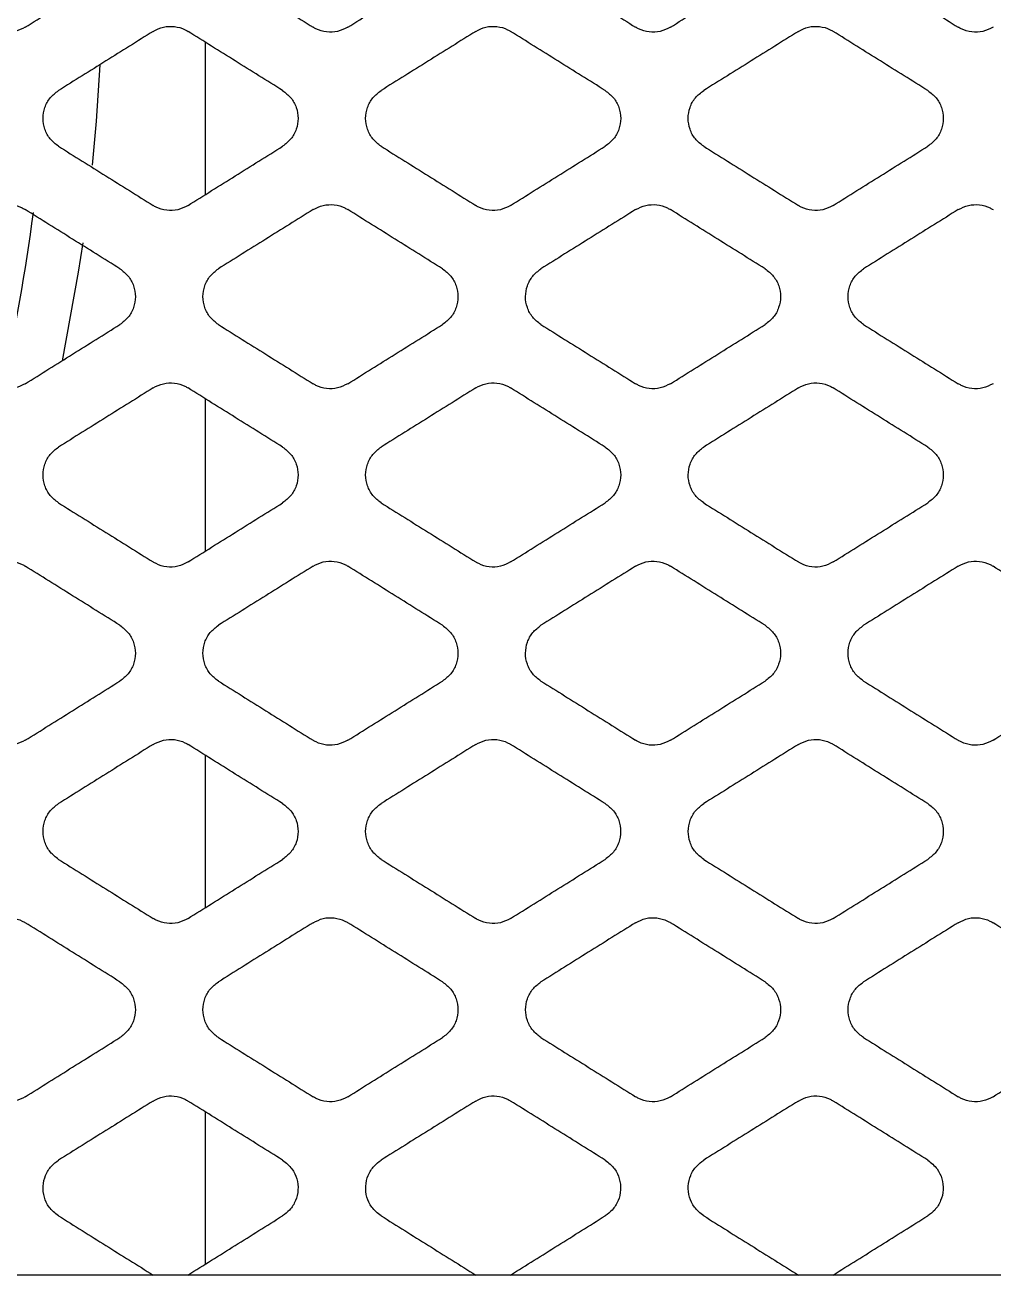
# Model space of a CAD drawing. Header units: millimetres. Extents: x 11355 to 11505, y 8083 to 8171.
# Drawn here: x 11364.657 to 11365.855, y 8087.77 to 8089.317 of the extents above; entities that cross this region are included whole.
import ezdxf

# ---------------------------------------------------------------- set-up
doc = ezdxf.new("R2010")
doc.units = ezdxf.units.MM
doc.layers.add('UPS', color=7, linetype='Continuous')

# ---------------------------------------------------------------- blocks, each defined once
blk = doc.blocks.new('UPS - 2.2kVA (APC SRT2200RMXLI-NC)')
at = {"linetype": 'Continuous'}
for p, q in [((2320.081, 1374.9669), (2320.081, 1374.7783)), ((2320.081, 1374.5256), (2320.081, 1374.337)), ((2320.081, 1374.0843), (2320.081, 1373.8957)), ((2320.081, 1373.643), (2320.081, 1373.4544)), ((2314.4138, 1373.4411), (2327.7323, 1373.4411))]:
    blk.add_line(p, q, dxfattribs=at)
at = {"linetype": 'Continuous', "flags": 128}
for points in [[(2319.9415, 1374.8148), (2319.9463, 1374.869), (2319.9508, 1374.939)], [(2319.9042, 1374.5725), (2319.9242, 1374.6823), (2319.9297, 1374.7184)]]:
    blk.add_lwpolyline(points, dxfattribs=at)
at = {"linetype": 'Continuous'}
blk.add_arc((2317.5598, 1375.0568), 2.3279, 347.1545, 352.5819, dxfattribs=at)
for points, knots in [([(2319.8581, 1374.9855), (2319.8678, 1374.9916), (2319.8874, 1375.0038), (2319.9265, 1375.0282), (2319.9557, 1375.0465), (2319.9753, 1375.0587)], [0, 0, 0, 0, 0.250007, 0.5000141, 1, 1, 1, 1]), ([(2320.0972, 1375.0587), (2320.107, 1375.0526), (2320.1265, 1375.0404), (2320.1656, 1375.016), (2320.1949, 1374.9977), (2320.2144, 1374.9855)], [0, 0, 0, 0, 0.250007, 0.500014, 1, 1, 1, 1]), ([(2320.2575, 1374.9855), (2320.2673, 1374.9916), (2320.2869, 1375.0038), (2320.3259, 1375.0282), (2320.3552, 1375.0465), (2320.3747, 1375.0587)], [0, 0, 0, 0, 0.250007, 0.5000141, 1, 1, 1, 1]), ([(2320.4967, 1375.0587), (2320.5064, 1375.0526), (2320.526, 1375.0404), (2320.565, 1375.016), (2320.5943, 1374.9977), (2320.6139, 1374.9855)], [0, 0, 0, 0, 0.250007, 0.500014, 1, 1, 1, 1]), ([(2320.657, 1374.9855), (2320.6668, 1374.9916), (2320.6863, 1375.0038), (2320.7254, 1375.0282), (2320.7547, 1375.0465), (2320.7742, 1375.0587)], [0, 0, 0, 0, 0.250007, 0.500014, 1, 1, 1, 1]), ([(2320.8961, 1375.0587), (2320.9059, 1375.0526), (2320.9254, 1375.0404), (2320.9645, 1375.016), (2320.9938, 1374.9977), (2321.0133, 1374.9855)], [0, 0, 0, 0, 0.250007, 0.500014, 1, 1, 1, 1]), ([(2319.8581, 1374.9855), (2319.854, 1374.9834), (2319.8457, 1374.9794), (2319.8317, 1374.9789), (2319.8213, 1374.9818), (2319.8162, 1374.9848), (2319.8149, 1374.9855)], [0, 0, 0, 0, 0.302278, 0.604509, 0.906999, 1, 1, 1, 1]), ([(2320.0164, 1374.9803), (2320.0067, 1374.9742), (2319.9871, 1374.962), (2319.9481, 1374.9376), (2319.9188, 1374.9193), (2319.8992, 1374.9071)], [0, 0, 0, 0, 0.250007, 0.500014, 1, 1, 1, 1]), ([(2320.0164, 1374.9803), (2320.0206, 1374.9824), (2320.0288, 1374.9865), (2320.0429, 1374.987), (2320.0532, 1374.9841), (2320.0584, 1374.9811), (2320.0596, 1374.9803)], [0, 0, 0, 0, 0.302278, 0.604509, 0.906999, 1, 1, 1, 1]), ([(2320.1768, 1374.9071), (2320.167, 1374.9132), (2320.1475, 1374.9254), (2320.1084, 1374.9498), (2320.0791, 1374.9681), (2320.0596, 1374.9803)], [0, 0, 0, 0, 0.250007, 0.500014, 1, 1, 1, 1]), ([(2320.2575, 1374.9855), (2320.2534, 1374.9834), (2320.2452, 1374.9794), (2320.2311, 1374.9789), (2320.2208, 1374.9818), (2320.2156, 1374.9848), (2320.2144, 1374.9855)], [0, 0, 0, 0, 0.302278, 0.604509, 0.906999, 1, 1, 1, 1]), ([(2320.4159, 1374.9803), (2320.4061, 1374.9742), (2320.3866, 1374.962), (2320.3475, 1374.9376), (2320.3182, 1374.9193), (2320.2987, 1374.9071)], [0, 0, 0, 0, 0.250007, 0.500014, 1, 1, 1, 1]), ([(2320.4159, 1374.9803), (2320.42, 1374.9824), (2320.4283, 1374.9865), (2320.4423, 1374.987), (2320.4527, 1374.9841), (2320.4578, 1374.9811), (2320.459, 1374.9803)], [0, 0, 0, 0, 0.302278, 0.604509, 0.906999, 1, 1, 1, 1]), ([(2320.5762, 1374.9071), (2320.5665, 1374.9132), (2320.5469, 1374.9254), (2320.5079, 1374.9498), (2320.4786, 1374.9681), (2320.459, 1374.9803)], [0, 0, 0, 0, 0.250007, 0.5000141, 1, 1, 1, 1]), ([(2320.657, 1374.9855), (2320.6529, 1374.9834), (2320.6446, 1374.9794), (2320.6306, 1374.9789), (2320.6203, 1374.9818), (2320.6151, 1374.9848), (2320.6139, 1374.9855)], [0, 0, 0, 0, 0.302278, 0.604509, 0.906999, 1, 1, 1, 1]), ([(2320.8154, 1374.9803), (2320.8056, 1374.9742), (2320.7861, 1374.962), (2320.747, 1374.9376), (2320.7177, 1374.9193), (2320.6982, 1374.9071)], [0, 0, 0, 0, 0.250007, 0.500014, 1, 1, 1, 1]), ([(2320.8154, 1374.9803), (2320.8195, 1374.9824), (2320.8277, 1374.9865), (2320.8418, 1374.987), (2320.8521, 1374.9841), (2320.8573, 1374.9811), (2320.8585, 1374.9803)], [0, 0, 0, 0, 0.302278, 0.604509, 0.906999, 1, 1, 1, 1]), ([(2320.9757, 1374.9071), (2320.9659, 1374.9132), (2320.9464, 1374.9254), (2320.9073, 1374.9498), (2320.878, 1374.9681), (2320.8585, 1374.9803)], [0, 0, 0, 0, 0.250007, 0.500014, 1, 1, 1, 1]), ([(2321.0565, 1374.9855), (2321.0524, 1374.9834), (2321.0441, 1374.9794), (2321.0301, 1374.9789), (2321.0197, 1374.9818), (2321.0146, 1374.9848), (2321.0133, 1374.9855)], [0, 0, 0, 0, 0.302278, 0.604509, 0.906999, 1, 1, 1, 1]), ([(2319.8992, 1374.8381), (2319.8956, 1374.8409), (2319.8883, 1374.8465), (2319.8817, 1374.8589), (2319.8793, 1374.8726), (2319.8817, 1374.8863), (2319.8883, 1374.8987), (2319.8956, 1374.9043), (2319.8992, 1374.9071)], [0, 0, 0, 0, 0.166756, 0.333498, 0.500568, 0.667011, 0.833425, 1, 1, 1, 1]), ([(2320.1768, 1374.9071), (2320.1804, 1374.9043), (2320.1877, 1374.8987), (2320.1943, 1374.8863), (2320.1967, 1374.8726), (2320.1943, 1374.8589), (2320.1877, 1374.8465), (2320.1804, 1374.8409), (2320.1768, 1374.8381)], [0, 0, 0, 0, 0.166752, 0.33349, 0.500555, 0.666994, 0.833411, 1, 1, 1, 1]), ([(2320.2987, 1374.8381), (2320.2951, 1374.8409), (2320.2878, 1374.8465), (2320.2812, 1374.8589), (2320.2788, 1374.8726), (2320.2812, 1374.8863), (2320.2878, 1374.8987), (2320.2951, 1374.9043), (2320.2987, 1374.9071)], [0, 0, 0, 0, 0.166756, 0.333498, 0.500568, 0.667011, 0.833425, 1, 1, 1, 1]), ([(2320.5762, 1374.9071), (2320.5799, 1374.9043), (2320.5872, 1374.8987), (2320.5938, 1374.8863), (2320.5962, 1374.8726), (2320.5938, 1374.8589), (2320.5872, 1374.8465), (2320.5799, 1374.8409), (2320.5762, 1374.8381)], [0, 0, 0, 0, 0.166752, 0.33349, 0.500555, 0.666994, 0.833411, 1, 1, 1, 1]), ([(2320.6982, 1374.8381), (2320.6945, 1374.8409), (2320.6872, 1374.8465), (2320.6806, 1374.8589), (2320.6782, 1374.8726), (2320.6806, 1374.8863), (2320.6872, 1374.8987), (2320.6945, 1374.9043), (2320.6982, 1374.9071)], [0, 0, 0, 0, 0.166756, 0.333498, 0.500568, 0.667011, 0.833425, 1, 1, 1, 1]), ([(2320.9757, 1374.9071), (2320.9793, 1374.9043), (2320.9866, 1374.8987), (2320.9932, 1374.8863), (2320.9956, 1374.8726), (2320.9932, 1374.8589), (2320.9866, 1374.8465), (2320.9793, 1374.8409), (2320.9757, 1374.8381)], [0, 0, 0, 0, 0.166752, 0.33349, 0.500555, 0.666994, 0.833411, 1, 1, 1, 1]), ([(2319.8992, 1374.8381), (2319.909, 1374.832), (2319.9285, 1374.8198), (2319.9676, 1374.7954), (2319.9969, 1374.7771), (2320.0164, 1374.7648)], [0, 0, 0, 0, 0.2500116, 0.5000231, 1, 1, 1, 1]), ([(2320.0596, 1374.7648), (2320.0693, 1374.771), (2320.0889, 1374.7832), (2320.1279, 1374.8076), (2320.1572, 1374.8259), (2320.1768, 1374.8381)], [0, 0, 0, 0, 0.2500116, 0.5000231, 1, 1, 1, 1]), ([(2320.2987, 1374.8381), (2320.3085, 1374.832), (2320.328, 1374.8198), (2320.3671, 1374.7954), (2320.3964, 1374.7771), (2320.4159, 1374.7648)], [0, 0, 0, 0, 0.250012, 0.500023, 1, 1, 1, 1]), ([(2320.459, 1374.7648), (2320.4688, 1374.771), (2320.4883, 1374.7832), (2320.5274, 1374.8076), (2320.5567, 1374.8259), (2320.5762, 1374.8381)], [0, 0, 0, 0, 0.250012, 0.500023, 1, 1, 1, 1]), ([(2320.6982, 1374.8381), (2320.7079, 1374.832), (2320.7275, 1374.8198), (2320.7665, 1374.7954), (2320.7958, 1374.7771), (2320.8154, 1374.7648)], [0, 0, 0, 0, 0.250012, 0.500023, 1, 1, 1, 1]), ([(2320.8585, 1374.7648), (2320.8683, 1374.771), (2320.8878, 1374.7832), (2320.9269, 1374.8076), (2320.9562, 1374.8259), (2320.9757, 1374.8381)], [0, 0, 0, 0, 0.250012, 0.500023, 1, 1, 1, 1]), ([(2319.8149, 1374.7597), (2319.8191, 1374.7617), (2319.8273, 1374.7658), (2319.8414, 1374.7663), (2319.8517, 1374.7634), (2319.8569, 1374.7604), (2319.8581, 1374.7597)], [0, 0, 0, 0, 0.3022495, 0.6044528, 0.9069094, 1, 1, 1, 1]), ([(2319.9753, 1374.6865), (2319.9655, 1374.6926), (2319.946, 1374.7048), (2319.9069, 1374.7292), (2319.8776, 1374.7475), (2319.8581, 1374.7597)], [0, 0, 0, 0, 0.250012, 0.500024, 1, 1, 1, 1]), ([(2320.0596, 1374.7648), (2320.0554, 1374.7628), (2320.0472, 1374.7587), (2320.0331, 1374.7582), (2320.0228, 1374.7611), (2320.0176, 1374.7641), (2320.0164, 1374.7648)], [0, 0, 0, 0, 0.30226, 0.604473, 0.906935, 1, 1, 1, 1]), ([(2320.2144, 1374.7597), (2320.2046, 1374.7536), (2320.1851, 1374.7414), (2320.146, 1374.717), (2320.1167, 1374.6987), (2320.0972, 1374.6865)], [0, 0, 0, 0, 0.250012, 0.500024, 1, 1, 1, 1]), ([(2320.2144, 1374.7597), (2320.2185, 1374.7617), (2320.2268, 1374.7658), (2320.2408, 1374.7663), (2320.2512, 1374.7634), (2320.2563, 1374.7604), (2320.2575, 1374.7597)], [0, 0, 0, 0, 0.30225, 0.604453, 0.906909, 1, 1, 1, 1]), ([(2320.3747, 1374.6865), (2320.365, 1374.6926), (2320.3454, 1374.7048), (2320.3064, 1374.7292), (2320.2771, 1374.7475), (2320.2575, 1374.7597)], [0, 0, 0, 0, 0.250012, 0.500024, 1, 1, 1, 1]), ([(2320.459, 1374.7648), (2320.4549, 1374.7628), (2320.4467, 1374.7587), (2320.4326, 1374.7582), (2320.4223, 1374.7611), (2320.4171, 1374.7641), (2320.4159, 1374.7648)], [0, 0, 0, 0, 0.30226, 0.604473, 0.906935, 1, 1, 1, 1]), ([(2320.6139, 1374.7597), (2320.6041, 1374.7536), (2320.5846, 1374.7414), (2320.5455, 1374.717), (2320.5162, 1374.6987), (2320.4967, 1374.6865)], [0, 0, 0, 0, 0.250012, 0.500024, 1, 1, 1, 1]), ([(2320.6139, 1374.7597), (2320.618, 1374.7617), (2320.6263, 1374.7658), (2320.6403, 1374.7663), (2320.6506, 1374.7634), (2320.6558, 1374.7604), (2320.657, 1374.7597)], [0, 0, 0, 0, 0.30225, 0.604453, 0.906909, 1, 1, 1, 1]), ([(2320.7742, 1374.6865), (2320.7644, 1374.6926), (2320.7449, 1374.7048), (2320.7058, 1374.7292), (2320.6765, 1374.7475), (2320.657, 1374.7597)], [0, 0, 0, 0, 0.250012, 0.500024, 1, 1, 1, 1]), ([(2320.8585, 1374.7648), (2320.8544, 1374.7628), (2320.8461, 1374.7587), (2320.8321, 1374.7582), (2320.8217, 1374.7611), (2320.8166, 1374.7641), (2320.8154, 1374.7648)], [0, 0, 0, 0, 0.30226, 0.604473, 0.906935, 1, 1, 1, 1]), ([(2321.0133, 1374.7597), (2321.0036, 1374.7536), (2320.984, 1374.7414), (2320.945, 1374.717), (2320.9157, 1374.6987), (2320.8961, 1374.6865)], [0, 0, 0, 0, 0.250012, 0.500024, 1, 1, 1, 1]), ([(2321.0133, 1374.7597), (2321.0175, 1374.7617), (2321.0257, 1374.7658), (2321.0398, 1374.7663), (2321.0501, 1374.7634), (2321.0553, 1374.7604), (2321.0565, 1374.7597)], [0, 0, 0, 0, 0.30225, 0.604453, 0.906909, 1, 1, 1, 1]), ([(2319.9753, 1374.6865), (2319.9789, 1374.6836), (2319.9862, 1374.678), (2319.9928, 1374.6656), (2319.9952, 1374.6519), (2319.9928, 1374.6382), (2319.9862, 1374.6259), (2319.9789, 1374.6203), (2319.9753, 1374.6174)], [0, 0, 0, 0, 0.166759, 0.333504, 0.500579, 0.667052, 0.833509, 1, 1, 1, 1]), ([(2320.0972, 1374.6174), (2320.0936, 1374.6203), (2320.0863, 1374.6259), (2320.0797, 1374.6383), (2320.0773, 1374.652), (2320.0797, 1374.6657), (2320.0863, 1374.678), (2320.0936, 1374.6837), (2320.0972, 1374.6865)], [0, 0, 0, 0, 0.166771, 0.333527, 0.50062, 0.667102, 0.833551, 1, 1, 1, 1]), ([(2320.3747, 1374.6865), (2320.3784, 1374.6836), (2320.3857, 1374.678), (2320.3923, 1374.6656), (2320.3947, 1374.6519), (2320.3923, 1374.6382), (2320.3857, 1374.6259), (2320.3784, 1374.6203), (2320.3747, 1374.6174)], [0, 0, 0, 0, 0.166759, 0.333504, 0.500579, 0.667052, 0.833509, 1, 1, 1, 1]), ([(2320.4967, 1374.6174), (2320.493, 1374.6203), (2320.4857, 1374.6259), (2320.4791, 1374.6383), (2320.4768, 1374.652), (2320.4792, 1374.6657), (2320.4858, 1374.678), (2320.493, 1374.6837), (2320.4967, 1374.6865)], [0, 0, 0, 0, 0.166771, 0.333527, 0.50062, 0.667102, 0.833551, 1, 1, 1, 1]), ([(2320.7742, 1374.6865), (2320.7779, 1374.6836), (2320.7851, 1374.678), (2320.7918, 1374.6656), (2320.7941, 1374.6519), (2320.7917, 1374.6382), (2320.7851, 1374.6259), (2320.7779, 1374.6203), (2320.7742, 1374.6174)], [0, 0, 0, 0, 0.166759, 0.333504, 0.500579, 0.667052, 0.833509, 1, 1, 1, 1]), ([(2320.8961, 1374.6174), (2320.8925, 1374.6203), (2320.8852, 1374.6259), (2320.8786, 1374.6383), (2320.8762, 1374.652), (2320.8786, 1374.6657), (2320.8852, 1374.678), (2320.8925, 1374.6837), (2320.8961, 1374.6865)], [0, 0, 0, 0, 0.166771, 0.333527, 0.50062, 0.667102, 0.833551, 1, 1, 1, 1]), ([(2319.8581, 1374.5442), (2319.8678, 1374.5503), (2319.8874, 1374.5625), (2319.9264, 1374.5869), (2319.9557, 1374.6052), (2319.9753, 1374.6174)], [0, 0, 0, 0, 0.250018, 0.500036, 1, 1, 1, 1]), ([(2320.0972, 1374.6174), (2320.107, 1374.6113), (2320.1265, 1374.5991), (2320.1656, 1374.5747), (2320.1949, 1374.5564), (2320.2144, 1374.5442)], [0, 0, 0, 0, 0.250018, 0.500036, 1, 1, 1, 1]), ([(2320.2575, 1374.5442), (2320.2673, 1374.5503), (2320.2868, 1374.5625), (2320.3259, 1374.5869), (2320.3552, 1374.6052), (2320.3747, 1374.6174)], [0, 0, 0, 0, 0.250018, 0.500036, 1, 1, 1, 1]), ([(2320.4967, 1374.6174), (2320.5064, 1374.6113), (2320.526, 1374.5991), (2320.565, 1374.5747), (2320.5943, 1374.5564), (2320.6139, 1374.5442)], [0, 0, 0, 0, 0.250018, 0.500036, 1, 1, 1, 1]), ([(2320.657, 1374.5442), (2320.6668, 1374.5503), (2320.6863, 1374.5625), (2320.7254, 1374.5869), (2320.7547, 1374.6052), (2320.7742, 1374.6174)], [0, 0, 0, 0, 0.250018, 0.500036, 1, 1, 1, 1]), ([(2320.8961, 1374.6174), (2320.9059, 1374.6113), (2320.9254, 1374.5991), (2320.9645, 1374.5747), (2320.9938, 1374.5564), (2321.0133, 1374.5442)], [0, 0, 0, 0, 0.250018, 0.500036, 1, 1, 1, 1]), ([(2319.8581, 1374.5442), (2319.854, 1374.5422), (2319.8457, 1374.5381), (2319.8317, 1374.5376), (2319.8213, 1374.5405), (2319.8162, 1374.5435), (2319.8149, 1374.5442)], [0, 0, 0, 0, 0.302191, 0.604338, 0.906711, 1, 1, 1, 1]), ([(2320.0164, 1374.5391), (2320.0206, 1374.5411), (2320.0288, 1374.5452), (2320.0428, 1374.5457), (2320.0532, 1374.5428), (2320.0583, 1374.5398), (2320.0596, 1374.5391)], [0, 0, 0, 0, 0.302168, 0.604292, 0.906654, 1, 1, 1, 1]), ([(2320.2575, 1374.5442), (2320.2534, 1374.5422), (2320.2452, 1374.5381), (2320.2311, 1374.5376), (2320.2208, 1374.5405), (2320.2156, 1374.5435), (2320.2144, 1374.5442)], [0, 0, 0, 0, 0.302191, 0.604338, 0.906711, 1, 1, 1, 1]), ([(2320.4159, 1374.5391), (2320.42, 1374.5411), (2320.4283, 1374.5452), (2320.4423, 1374.5457), (2320.4527, 1374.5428), (2320.4578, 1374.5398), (2320.459, 1374.5391)], [0, 0, 0, 0, 0.302168, 0.604292, 0.906654, 1, 1, 1, 1]), ([(2320.657, 1374.5442), (2320.6529, 1374.5422), (2320.6446, 1374.5381), (2320.6306, 1374.5376), (2320.6203, 1374.5405), (2320.6151, 1374.5435), (2320.6139, 1374.5442)], [0, 0, 0, 0, 0.302191, 0.604338, 0.906711, 1, 1, 1, 1]), ([(2320.8154, 1374.5391), (2320.8195, 1374.5411), (2320.8277, 1374.5452), (2320.8418, 1374.5457), (2320.8521, 1374.5428), (2320.8573, 1374.5398), (2320.8585, 1374.5391)], [0, 0, 0, 0, 0.302168, 0.604292, 0.906654, 1, 1, 1, 1]), ([(2321.0565, 1374.5442), (2321.0524, 1374.5422), (2321.0441, 1374.5381), (2321.0301, 1374.5376), (2321.0197, 1374.5405), (2321.0146, 1374.5435), (2321.0133, 1374.5442)], [0, 0, 0, 0, 0.3021915, 0.6043381, 0.9067109, 1, 1, 1, 1]), ([(2320.0164, 1374.5391), (2320.0067, 1374.5329), (2319.9871, 1374.5207), (2319.9481, 1374.4963), (2319.9188, 1374.478), (2319.8992, 1374.4658)], [0, 0, 0, 0, 0.250017, 0.500035, 1, 1, 1, 1]), ([(2320.1768, 1374.4658), (2320.167, 1374.4719), (2320.1475, 1374.4841), (2320.1084, 1374.5085), (2320.0791, 1374.5268), (2320.0596, 1374.5391)], [0, 0, 0, 0, 0.2500175, 0.5000349, 1, 1, 1, 1]), ([(2320.4159, 1374.5391), (2320.4061, 1374.5329), (2320.3866, 1374.5207), (2320.3475, 1374.4963), (2320.3182, 1374.478), (2320.2987, 1374.4658)], [0, 0, 0, 0, 0.250017, 0.500035, 1, 1, 1, 1]), ([(2320.5762, 1374.4658), (2320.5665, 1374.4719), (2320.5469, 1374.4841), (2320.5079, 1374.5085), (2320.4786, 1374.5268), (2320.459, 1374.5391)], [0, 0, 0, 0, 0.250017, 0.500035, 1, 1, 1, 1]), ([(2320.8154, 1374.5391), (2320.8056, 1374.5329), (2320.7861, 1374.5207), (2320.747, 1374.4963), (2320.7177, 1374.478), (2320.6982, 1374.4658)], [0, 0, 0, 0, 0.250017, 0.500035, 1, 1, 1, 1]), ([(2320.9757, 1374.4658), (2320.9659, 1374.4719), (2320.9464, 1374.4841), (2320.9073, 1374.5085), (2320.878, 1374.5268), (2320.8585, 1374.5391)], [0, 0, 0, 0, 0.250017, 0.500035, 1, 1, 1, 1]), ([(2319.8992, 1374.3968), (2319.8956, 1374.3996), (2319.8883, 1374.4052), (2319.8817, 1374.4177), (2319.8793, 1374.4313), (2319.8817, 1374.445), (2319.8883, 1374.4574), (2319.8956, 1374.463), (2319.8992, 1374.4658)], [0, 0, 0, 0, 0.166798, 0.333579, 0.500711, 0.66727, 0.83379, 1, 1, 1, 1]), ([(2320.1768, 1374.4658), (2320.1804, 1374.463), (2320.1877, 1374.4574), (2320.1943, 1374.445), (2320.1967, 1374.4313), (2320.1943, 1374.4176), (2320.1877, 1374.4052), (2320.1804, 1374.3996), (2320.1768, 1374.3968)], [0, 0, 0, 0, 0.166779, 0.33354, 0.500644, 0.667187, 0.83372, 1, 1, 1, 1]), ([(2320.2987, 1374.3968), (2320.2951, 1374.3996), (2320.2878, 1374.4052), (2320.2812, 1374.4177), (2320.2788, 1374.4313), (2320.2812, 1374.445), (2320.2878, 1374.4574), (2320.2951, 1374.463), (2320.2987, 1374.4658)], [0, 0, 0, 0, 0.166798, 0.333579, 0.500711, 0.66727, 0.83379, 1, 1, 1, 1]), ([(2320.5762, 1374.4658), (2320.5799, 1374.463), (2320.5872, 1374.4574), (2320.5938, 1374.445), (2320.5962, 1374.4313), (2320.5937, 1374.4176), (2320.5871, 1374.4052), (2320.5799, 1374.3996), (2320.5762, 1374.3968)], [0, 0, 0, 0, 0.166779, 0.33354, 0.500644, 0.667187, 0.83372, 1, 1, 1, 1]), ([(2320.6982, 1374.3968), (2320.6945, 1374.3996), (2320.6872, 1374.4052), (2320.6806, 1374.4177), (2320.6782, 1374.4313), (2320.6807, 1374.445), (2320.6873, 1374.4574), (2320.6945, 1374.463), (2320.6982, 1374.4658)], [0, 0, 0, 0, 0.166798, 0.333579, 0.500711, 0.66727, 0.83379, 1, 1, 1, 1]), ([(2320.9757, 1374.4658), (2320.9793, 1374.463), (2320.9866, 1374.4574), (2320.9932, 1374.445), (2320.9956, 1374.4313), (2320.9932, 1374.4176), (2320.9866, 1374.4052), (2320.9793, 1374.3996), (2320.9757, 1374.3968)], [0, 0, 0, 0, 0.166779, 0.33354, 0.500644, 0.667187, 0.83372, 1, 1, 1, 1]), ([(2319.8992, 1374.3968), (2319.909, 1374.3907), (2319.9285, 1374.3785), (2319.9676, 1374.3541), (2319.9969, 1374.3358), (2320.0164, 1374.3236)], [0, 0, 0, 0, 0.250025, 0.50005, 1, 1, 1, 1]), ([(2320.0596, 1374.3236), (2320.0693, 1374.3297), (2320.0889, 1374.3419), (2320.1279, 1374.3663), (2320.1572, 1374.3846), (2320.1768, 1374.3968)], [0, 0, 0, 0, 0.250025, 0.50005, 1, 1, 1, 1]), ([(2320.2987, 1374.3968), (2320.3085, 1374.3907), (2320.328, 1374.3785), (2320.3671, 1374.3541), (2320.3964, 1374.3358), (2320.4159, 1374.3236)], [0, 0, 0, 0, 0.250025, 0.50005, 1, 1, 1, 1]), ([(2320.459, 1374.3236), (2320.4688, 1374.3297), (2320.4883, 1374.3419), (2320.5274, 1374.3663), (2320.5567, 1374.3846), (2320.5762, 1374.3968)], [0, 0, 0, 0, 0.2500248, 0.5000497, 1, 1, 1, 1]), ([(2320.6982, 1374.3968), (2320.7079, 1374.3907), (2320.7275, 1374.3785), (2320.7665, 1374.3541), (2320.7958, 1374.3358), (2320.8154, 1374.3236)], [0, 0, 0, 0, 0.2500248, 0.5000497, 1, 1, 1, 1]), ([(2320.8585, 1374.3236), (2320.8683, 1374.3297), (2320.8878, 1374.3419), (2320.9269, 1374.3663), (2320.9562, 1374.3846), (2320.9757, 1374.3968)], [0, 0, 0, 0, 0.250025, 0.50005, 1, 1, 1, 1]), ([(2319.8149, 1374.3184), (2319.8191, 1374.3204), (2319.8273, 1374.3245), (2319.8413, 1374.325), (2319.8517, 1374.3221), (2319.8569, 1374.3191), (2319.8581, 1374.3184)], [0, 0, 0, 0, 0.302018, 0.603993, 0.906199, 1, 1, 1, 1]), ([(2320.0596, 1374.3236), (2320.0554, 1374.3215), (2320.0472, 1374.3174), (2320.0332, 1374.3169), (2320.0228, 1374.3198), (2320.0177, 1374.3229), (2320.0164, 1374.3236)], [0, 0, 0, 0, 0.302062, 0.604081, 0.906304, 1, 1, 1, 1]), ([(2320.2144, 1374.3184), (2320.2185, 1374.3204), (2320.2268, 1374.3245), (2320.2408, 1374.325), (2320.2512, 1374.3221), (2320.2563, 1374.3191), (2320.2575, 1374.3184)], [0, 0, 0, 0, 0.302018, 0.603993, 0.906199, 1, 1, 1, 1]), ([(2320.459, 1374.3236), (2320.4549, 1374.3215), (2320.4467, 1374.3174), (2320.4326, 1374.3169), (2320.4223, 1374.3198), (2320.4171, 1374.3229), (2320.4159, 1374.3236)], [0, 0, 0, 0, 0.3020619, 0.6040813, 0.9063039, 1, 1, 1, 1]), ([(2320.6139, 1374.3184), (2320.618, 1374.3204), (2320.6262, 1374.3245), (2320.6403, 1374.325), (2320.6506, 1374.3221), (2320.6558, 1374.3191), (2320.657, 1374.3184)], [0, 0, 0, 0, 0.302018, 0.603993, 0.906199, 1, 1, 1, 1]), ([(2320.8585, 1374.3236), (2320.8544, 1374.3215), (2320.8461, 1374.3174), (2320.8321, 1374.3169), (2320.8218, 1374.3198), (2320.8166, 1374.3229), (2320.8154, 1374.3236)], [0, 0, 0, 0, 0.3020619, 0.6040813, 0.9063039, 1, 1, 1, 1]), ([(2321.0133, 1374.3184), (2321.0175, 1374.3204), (2321.0257, 1374.3245), (2321.0397, 1374.325), (2321.0501, 1374.3221), (2321.0553, 1374.3191), (2321.0565, 1374.3184)], [0, 0, 0, 0, 0.302018, 0.603993, 0.906199, 1, 1, 1, 1]), ([(2319.9753, 1374.2452), (2319.9655, 1374.2513), (2319.946, 1374.2635), (2319.9069, 1374.2879), (2319.8776, 1374.3062), (2319.8581, 1374.3184)], [0, 0, 0, 0, 0.2500231, 0.5000461, 1, 1, 1, 1]), ([(2320.2144, 1374.3184), (2320.2046, 1374.3123), (2320.1851, 1374.3001), (2320.146, 1374.2757), (2320.1167, 1374.2574), (2320.0972, 1374.2452)], [0, 0, 0, 0, 0.250023, 0.500046, 1, 1, 1, 1]), ([(2320.3747, 1374.2452), (2320.365, 1374.2513), (2320.3454, 1374.2635), (2320.3064, 1374.2879), (2320.2771, 1374.3062), (2320.2575, 1374.3184)], [0, 0, 0, 0, 0.250023, 0.500046, 1, 1, 1, 1]), ([(2320.6139, 1374.3184), (2320.6041, 1374.3123), (2320.5846, 1374.3001), (2320.5455, 1374.2757), (2320.5162, 1374.2574), (2320.4967, 1374.2452)], [0, 0, 0, 0, 0.250023, 0.500046, 1, 1, 1, 1]), ([(2320.7742, 1374.2452), (2320.7644, 1374.2513), (2320.7449, 1374.2635), (2320.7058, 1374.2879), (2320.6765, 1374.3062), (2320.657, 1374.3184)], [0, 0, 0, 0, 0.2500231, 0.5000461, 1, 1, 1, 1]), ([(2321.0133, 1374.3184), (2321.0036, 1374.3123), (2320.984, 1374.3001), (2320.945, 1374.2757), (2320.9157, 1374.2574), (2320.8961, 1374.2452)], [0, 0, 0, 0, 0.250023, 0.500046, 1, 1, 1, 1]), ([(2321.1737, 1374.2452), (2321.1639, 1374.2513), (2321.1444, 1374.2635), (2321.1053, 1374.2879), (2321.076, 1374.3062), (2321.0565, 1374.3184)], [0, 0, 0, 0, 0.2500231, 0.5000461, 1, 1, 1, 1]), ([(2319.9753, 1374.2452), (2319.9789, 1374.2423), (2319.9862, 1374.2367), (2319.9928, 1374.2243), (2319.9952, 1374.2106), (2319.9928, 1374.1969), (2319.9862, 1374.1846), (2319.9789, 1374.179), (2319.9753, 1374.1762)], [0, 0, 0, 0, 0.166784, 0.333548, 0.500696, 0.667346, 0.833994, 1, 1, 1, 1]), ([(2320.0972, 1374.1762), (2320.0936, 1374.179), (2320.0863, 1374.1846), (2320.0797, 1374.197), (2320.0773, 1374.2107), (2320.0797, 1374.2244), (2320.0863, 1374.2368), (2320.0936, 1374.2424), (2320.0972, 1374.2452)], [0, 0, 0, 0, 0.166811, 0.333603, 0.50079, 0.667462, 0.83409, 1, 1, 1, 1]), ([(2320.3747, 1374.2452), (2320.3784, 1374.2423), (2320.3857, 1374.2367), (2320.3923, 1374.2243), (2320.3947, 1374.2106), (2320.3923, 1374.1969), (2320.3856, 1374.1846), (2320.3784, 1374.179), (2320.3747, 1374.1762)], [0, 0, 0, 0, 0.166784, 0.333548, 0.500696, 0.667346, 0.833994, 1, 1, 1, 1]), ([(2320.4967, 1374.1762), (2320.493, 1374.179), (2320.4857, 1374.1846), (2320.4791, 1374.197), (2320.4768, 1374.2107), (2320.4792, 1374.2244), (2320.4858, 1374.2368), (2320.4931, 1374.2424), (2320.4967, 1374.2452)], [0, 0, 0, 0, 0.166811, 0.333603, 0.50079, 0.667462, 0.83409, 1, 1, 1, 1]), ([(2320.7742, 1374.2452), (2320.7779, 1374.2423), (2320.7851, 1374.2367), (2320.7918, 1374.2243), (2320.7941, 1374.2106), (2320.7917, 1374.1969), (2320.7851, 1374.1846), (2320.7778, 1374.179), (2320.7742, 1374.1762)], [0, 0, 0, 0, 0.166784, 0.333548, 0.500696, 0.667346, 0.833994, 1, 1, 1, 1]), ([(2320.8962, 1374.1762), (2320.8925, 1374.179), (2320.8852, 1374.1846), (2320.8786, 1374.197), (2320.8762, 1374.2107), (2320.8786, 1374.2244), (2320.8853, 1374.2368), (2320.8925, 1374.2424), (2320.8961, 1374.2452)], [0, 0, 0, 0, 0.166811, 0.333603, 0.50079, 0.667462, 0.83409, 1, 1, 1, 1]), ([(2319.8581, 1374.1029), (2319.8678, 1374.109), (2319.8874, 1374.1212), (2319.9264, 1374.1456), (2319.9557, 1374.164), (2319.9753, 1374.1762)], [0, 0, 0, 0, 0.2500317, 0.5000634, 1, 1, 1, 1]), ([(2320.0972, 1374.1762), (2320.107, 1374.1701), (2320.1265, 1374.1579), (2320.1656, 1374.1334), (2320.1949, 1374.1151), (2320.2144, 1374.1029)], [0, 0, 0, 0, 0.250032, 0.500063, 1, 1, 1, 1]), ([(2320.2575, 1374.1029), (2320.2673, 1374.109), (2320.2868, 1374.1212), (2320.3259, 1374.1456), (2320.3552, 1374.164), (2320.3747, 1374.1762)], [0, 0, 0, 0, 0.250032, 0.500063, 1, 1, 1, 1]), ([(2320.4967, 1374.1762), (2320.5065, 1374.1701), (2320.526, 1374.1579), (2320.5651, 1374.1334), (2320.5944, 1374.1151), (2320.6139, 1374.1029)], [0, 0, 0, 0, 0.250032, 0.500063, 1, 1, 1, 1]), ([(2320.657, 1374.1029), (2320.6668, 1374.109), (2320.6863, 1374.1212), (2320.7254, 1374.1456), (2320.7547, 1374.164), (2320.7742, 1374.1762)], [0, 0, 0, 0, 0.250032, 0.500063, 1, 1, 1, 1]), ([(2320.8962, 1374.1762), (2320.9059, 1374.1701), (2320.9255, 1374.1579), (2320.9645, 1374.1334), (2320.9938, 1374.1151), (2321.0134, 1374.1029)], [0, 0, 0, 0, 0.2500317, 0.5000634, 1, 1, 1, 1]), ([(2321.0565, 1374.1029), (2321.0662, 1374.109), (2321.0858, 1374.1212), (2321.1248, 1374.1456), (2321.1541, 1374.164), (2321.1737, 1374.1762)], [0, 0, 0, 0, 0.250032, 0.500063, 1, 1, 1, 1]), ([(2319.8581, 1374.1029), (2319.854, 1374.1009), (2319.8457, 1374.0968), (2319.8317, 1374.0963), (2319.8214, 1374.0992), (2319.8162, 1374.1022), (2319.815, 1374.1029)], [0, 0, 0, 0, 0.301855, 0.603671, 0.905682, 1, 1, 1, 1]), ([(2320.0164, 1374.0978), (2320.0067, 1374.0916), (2319.9871, 1374.0794), (2319.9481, 1374.055), (2319.9188, 1374.0367), (2319.8992, 1374.0245)], [0, 0, 0, 0, 0.250029, 0.500058, 1, 1, 1, 1]), ([(2320.0164, 1374.0978), (2320.0206, 1374.0998), (2320.0288, 1374.1039), (2320.0428, 1374.1044), (2320.0532, 1374.1015), (2320.0583, 1374.0985), (2320.0596, 1374.0978)], [0, 0, 0, 0, 0.301781, 0.603523, 0.905512, 1, 1, 1, 1]), ([(2320.1768, 1374.0245), (2320.167, 1374.0306), (2320.1475, 1374.0428), (2320.1084, 1374.0672), (2320.0791, 1374.0855), (2320.0596, 1374.0978)], [0, 0, 0, 0, 0.2500288, 0.5000577, 1, 1, 1, 1]), ([(2320.2575, 1374.1029), (2320.2534, 1374.1009), (2320.2452, 1374.0968), (2320.2312, 1374.0963), (2320.2208, 1374.0992), (2320.2156, 1374.1022), (2320.2144, 1374.1029)], [0, 0, 0, 0, 0.301855, 0.603671, 0.905682, 1, 1, 1, 1]), ([(2320.4159, 1374.0978), (2320.4061, 1374.0916), (2320.3866, 1374.0794), (2320.3475, 1374.055), (2320.3182, 1374.0367), (2320.2987, 1374.0245)], [0, 0, 0, 0, 0.250029, 0.500058, 1, 1, 1, 1]), ([(2320.4159, 1374.0978), (2320.42, 1374.0998), (2320.4283, 1374.1039), (2320.4423, 1374.1044), (2320.4526, 1374.1015), (2320.4578, 1374.0985), (2320.459, 1374.0978)], [0, 0, 0, 0, 0.301781, 0.603523, 0.905512, 1, 1, 1, 1]), ([(2320.5762, 1374.0245), (2320.5665, 1374.0306), (2320.5469, 1374.0428), (2320.5079, 1374.0672), (2320.4786, 1374.0855), (2320.459, 1374.0978)], [0, 0, 0, 0, 0.250029, 0.500058, 1, 1, 1, 1]), ([(2320.657, 1374.1029), (2320.6529, 1374.1009), (2320.6447, 1374.0968), (2320.6306, 1374.0963), (2320.6203, 1374.0992), (2320.6151, 1374.1022), (2320.6139, 1374.1029)], [0, 0, 0, 0, 0.301855, 0.603671, 0.905682, 1, 1, 1, 1]), ([(2320.8154, 1374.0978), (2320.8056, 1374.0916), (2320.7861, 1374.0794), (2320.747, 1374.055), (2320.7177, 1374.0367), (2320.6982, 1374.0245)], [0, 0, 0, 0, 0.250029, 0.500058, 1, 1, 1, 1]), ([(2320.8154, 1374.0978), (2320.8195, 1374.0998), (2320.8277, 1374.1039), (2320.8417, 1374.1044), (2320.8521, 1374.1015), (2320.8573, 1374.0985), (2320.8585, 1374.0978)], [0, 0, 0, 0, 0.301781, 0.603523, 0.905512, 1, 1, 1, 1]), ([(2320.9757, 1374.0245), (2320.9659, 1374.0306), (2320.9464, 1374.0428), (2320.9073, 1374.0672), (2320.878, 1374.0855), (2320.8585, 1374.0978)], [0, 0, 0, 0, 0.250029, 0.500058, 1, 1, 1, 1]), ([(2321.0565, 1374.1029), (2321.0524, 1374.1009), (2321.0441, 1374.0968), (2321.0301, 1374.0963), (2321.0198, 1374.0992), (2321.0146, 1374.1022), (2321.0134, 1374.1029)], [0, 0, 0, 0, 0.301855, 0.603671, 0.905682, 1, 1, 1, 1]), ([(2319.8992, 1373.9555), (2319.8956, 1373.9583), (2319.8883, 1373.964), (2319.8817, 1373.9764), (2319.8793, 1373.9901), (2319.8817, 1374.0038), (2319.8884, 1374.0161), (2319.8956, 1374.0217), (2319.8992, 1374.0245)], [0, 0, 0, 0, 0.166786, 0.333549, 0.500809, 0.667629, 0.834405, 1, 1, 1, 1]), ([(2320.1768, 1374.0245), (2320.1804, 1374.0217), (2320.1877, 1374.0161), (2320.1943, 1374.0037), (2320.1967, 1373.99), (2320.1943, 1373.9763), (2320.1876, 1373.9639), (2320.1804, 1373.9583), (2320.1768, 1373.9555)], [0, 0, 0, 0, 0.166752, 0.333481, 0.500689, 0.667481, 0.834281, 1, 1, 1, 1]), ([(2320.2987, 1373.9555), (2320.2951, 1373.9583), (2320.2878, 1373.964), (2320.2812, 1373.9764), (2320.2788, 1373.9901), (2320.2812, 1374.0038), (2320.2878, 1374.0161), (2320.2951, 1374.0217), (2320.2987, 1374.0245)], [0, 0, 0, 0, 0.166786, 0.333549, 0.500809, 0.667629, 0.834405, 1, 1, 1, 1]), ([(2320.5762, 1374.0245), (2320.5799, 1374.0217), (2320.5872, 1374.0161), (2320.5938, 1374.0037), (2320.5961, 1373.99), (2320.5937, 1373.9763), (2320.5871, 1373.9639), (2320.5798, 1373.9583), (2320.5762, 1373.9555)], [0, 0, 0, 0, 0.166752, 0.333481, 0.500689, 0.667481, 0.834281, 1, 1, 1, 1]), ([(2320.6982, 1373.9555), (2320.6945, 1373.9583), (2320.6872, 1373.964), (2320.6806, 1373.9764), (2320.6783, 1373.9901), (2320.6807, 1374.0038), (2320.6873, 1374.0161), (2320.6946, 1374.0217), (2320.6982, 1374.0245)], [0, 0, 0, 0, 0.166786, 0.333549, 0.500809, 0.667629, 0.834405, 1, 1, 1, 1]), ([(2320.9757, 1374.0245), (2320.9793, 1374.0217), (2320.9866, 1374.0161), (2320.9932, 1374.0037), (2320.9956, 1373.99), (2320.9932, 1373.9763), (2320.9866, 1373.9639), (2320.9793, 1373.9583), (2320.9757, 1373.9555)], [0, 0, 0, 0, 0.166752, 0.333481, 0.500689, 0.667481, 0.834281, 1, 1, 1, 1]), ([(2319.8992, 1373.9555), (2319.909, 1373.9494), (2319.9285, 1373.9372), (2319.9676, 1373.9128), (2319.9969, 1373.8945), (2320.0164, 1373.8823)], [0, 0, 0, 0, 0.250039, 0.500078, 1, 1, 1, 1]), ([(2320.0596, 1373.8823), (2320.0693, 1373.8884), (2320.0889, 1373.9006), (2320.1279, 1373.925), (2320.1572, 1373.9433), (2320.1768, 1373.9555)], [0, 0, 0, 0, 0.250039, 0.500078, 1, 1, 1, 1]), ([(2320.2987, 1373.9555), (2320.3085, 1373.9494), (2320.328, 1373.9372), (2320.3671, 1373.9128), (2320.3964, 1373.8945), (2320.4159, 1373.8823)], [0, 0, 0, 0, 0.250039, 0.500078, 1, 1, 1, 1]), ([(2320.459, 1373.8823), (2320.4688, 1373.8884), (2320.4883, 1373.9006), (2320.5274, 1373.925), (2320.5567, 1373.9433), (2320.5762, 1373.9555)], [0, 0, 0, 0, 0.250039, 0.500078, 1, 1, 1, 1]), ([(2320.6982, 1373.9555), (2320.7079, 1373.9494), (2320.7275, 1373.9372), (2320.7665, 1373.9128), (2320.7958, 1373.8945), (2320.8154, 1373.8823)], [0, 0, 0, 0, 0.250039, 0.500078, 1, 1, 1, 1]), ([(2320.8585, 1373.8823), (2320.8683, 1373.8884), (2320.8878, 1373.9006), (2320.9269, 1373.925), (2320.9562, 1373.9433), (2320.9757, 1373.9555)], [0, 0, 0, 0, 0.250039, 0.500078, 1, 1, 1, 1]), ([(2319.815, 1373.8771), (2319.8191, 1373.8791), (2319.8273, 1373.8832), (2319.8413, 1373.8837), (2319.8516, 1373.8808), (2319.8568, 1373.8778), (2319.8581, 1373.8771)], [0, 0, 0, 0, 0.301444, 0.602853, 0.904565, 1, 1, 1, 1]), ([(2319.9753, 1373.8038), (2319.9655, 1373.81), (2319.946, 1373.8222), (2319.9069, 1373.8466), (2319.8776, 1373.8649), (2319.8581, 1373.8771)], [0, 0, 0, 0, 0.250035, 0.50007, 1, 1, 1, 1]), ([(2320.0596, 1373.8823), (2320.0554, 1373.8802), (2320.0472, 1373.8762), (2320.0332, 1373.8757), (2320.0229, 1373.8786), (2320.0177, 1373.8816), (2320.0164, 1373.8823)], [0, 0, 0, 0, 0.301554, 0.603073, 0.904812, 1, 1, 1, 1]), ([(2320.2144, 1373.8771), (2320.2047, 1373.871), (2320.1851, 1373.8588), (2320.1461, 1373.8344), (2320.1168, 1373.8161), (2320.0972, 1373.8038)], [0, 0, 0, 0, 0.250035, 0.50007, 1, 1, 1, 1]), ([(2320.2144, 1373.8771), (2320.2185, 1373.8791), (2320.2268, 1373.8832), (2320.2408, 1373.8837), (2320.2511, 1373.8808), (2320.2563, 1373.8778), (2320.2575, 1373.8771)], [0, 0, 0, 0, 0.301444, 0.602853, 0.904565, 1, 1, 1, 1]), ([(2320.3747, 1373.8038), (2320.365, 1373.81), (2320.3454, 1373.8222), (2320.3064, 1373.8466), (2320.2771, 1373.8649), (2320.2575, 1373.8771)], [0, 0, 0, 0, 0.250035, 0.50007, 1, 1, 1, 1]), ([(2320.459, 1373.8823), (2320.4549, 1373.8802), (2320.4467, 1373.8762), (2320.4327, 1373.8757), (2320.4223, 1373.8786), (2320.4172, 1373.8816), (2320.4159, 1373.8823)], [0, 0, 0, 0, 0.301554, 0.603073, 0.904812, 1, 1, 1, 1]), ([(2320.6139, 1373.8771), (2320.6041, 1373.871), (2320.5846, 1373.8588), (2320.5455, 1373.8344), (2320.5162, 1373.8161), (2320.4967, 1373.8038)], [0, 0, 0, 0, 0.2500348, 0.5000695, 1, 1, 1, 1]), ([(2320.6139, 1373.8771), (2320.618, 1373.8791), (2320.6262, 1373.8832), (2320.6402, 1373.8837), (2320.6506, 1373.8808), (2320.6558, 1373.8778), (2320.657, 1373.8771)], [0, 0, 0, 0, 0.301444, 0.602853, 0.904565, 1, 1, 1, 1]), ([(2320.7742, 1373.8038), (2320.7644, 1373.81), (2320.7449, 1373.8222), (2320.7058, 1373.8466), (2320.6765, 1373.8649), (2320.657, 1373.8771)], [0, 0, 0, 0, 0.2500348, 0.5000695, 1, 1, 1, 1]), ([(2320.8585, 1373.8823), (2320.8544, 1373.8802), (2320.8462, 1373.8762), (2320.8321, 1373.8757), (2320.8218, 1373.8786), (2320.8166, 1373.8816), (2320.8154, 1373.8823)], [0, 0, 0, 0, 0.301554, 0.603073, 0.904812, 1, 1, 1, 1]), ([(2321.0134, 1373.8771), (2321.0036, 1373.871), (2320.9841, 1373.8588), (2320.945, 1373.8344), (2320.9157, 1373.8161), (2320.8962, 1373.8038)], [0, 0, 0, 0, 0.250035, 0.50007, 1, 1, 1, 1]), ([(2321.0134, 1373.8771), (2321.0175, 1373.8791), (2321.0257, 1373.8832), (2321.0397, 1373.8837), (2321.05, 1373.8808), (2321.0552, 1373.8778), (2321.0565, 1373.8771)], [0, 0, 0, 0, 0.3014444, 0.6028531, 0.9045648, 1, 1, 1, 1]), ([(2321.1737, 1373.8038), (2321.1639, 1373.81), (2321.1444, 1373.8222), (2321.1053, 1373.8466), (2321.076, 1373.8649), (2321.0565, 1373.8771)], [0, 0, 0, 0, 0.250035, 0.50007, 1, 1, 1, 1]), ([(2319.9753, 1373.8038), (2319.9789, 1373.801), (2319.9862, 1373.7954), (2319.9928, 1373.783), (2319.9952, 1373.7693), (2319.9928, 1373.7556), (2319.9862, 1373.7433), (2319.9789, 1373.7377), (2319.9753, 1373.7349)], [0, 0, 0, 0, 0.166659, 0.333291, 0.500575, 0.667547, 0.834537, 1, 1, 1, 1]), ([(2320.0972, 1373.7349), (2320.0936, 1373.7377), (2320.0863, 1373.7433), (2320.0797, 1373.7557), (2320.0773, 1373.7694), (2320.0797, 1373.7831), (2320.0863, 1373.7955), (2320.0936, 1373.8011), (2320.0972, 1373.8038)], [0, 0, 0, 0, 0.1667, 0.333372, 0.500719, 0.667725, 0.834686, 1, 1, 1, 1]), ([(2320.3747, 1373.8038), (2320.3784, 1373.801), (2320.3857, 1373.7954), (2320.3923, 1373.783), (2320.3946, 1373.7693), (2320.3922, 1373.7556), (2320.3856, 1373.7433), (2320.3783, 1373.7377), (2320.3747, 1373.7349)], [0, 0, 0, 0, 0.166659, 0.333291, 0.500575, 0.667547, 0.834537, 1, 1, 1, 1]), ([(2320.4967, 1373.7349), (2320.4931, 1373.7377), (2320.4858, 1373.7433), (2320.4792, 1373.7557), (2320.4768, 1373.7694), (2320.4792, 1373.7831), (2320.4858, 1373.7955), (2320.4931, 1373.8011), (2320.4967, 1373.8038)], [0, 0, 0, 0, 0.1667, 0.333372, 0.500719, 0.667725, 0.834686, 1, 1, 1, 1]), ([(2320.7742, 1373.8038), (2320.7778, 1373.801), (2320.7851, 1373.7954), (2320.7917, 1373.783), (2320.7941, 1373.7693), (2320.7917, 1373.7556), (2320.7851, 1373.7433), (2320.7778, 1373.7377), (2320.7742, 1373.7349)], [0, 0, 0, 0, 0.166659, 0.333291, 0.500575, 0.667547, 0.834537, 1, 1, 1, 1]), ([(2320.8962, 1373.7349), (2320.8925, 1373.7377), (2320.8852, 1373.7433), (2320.8786, 1373.7557), (2320.8762, 1373.7694), (2320.8787, 1373.7831), (2320.8853, 1373.7955), (2320.8925, 1373.8011), (2320.8962, 1373.8038)], [0, 0, 0, 0, 0.1667, 0.333372, 0.500719, 0.667725, 0.834686, 1, 1, 1, 1]), ([(2319.8581, 1373.6616), (2319.8678, 1373.6678), (2319.8874, 1373.68), (2319.9264, 1373.7044), (2319.9557, 1373.7227), (2319.9753, 1373.7349)], [0, 0, 0, 0, 0.250046, 0.5000921, 1, 1, 1, 1]), ([(2320.0972, 1373.7349), (2320.107, 1373.7288), (2320.1265, 1373.7166), (2320.1656, 1373.6922), (2320.1949, 1373.6739), (2320.2144, 1373.6616)], [0, 0, 0, 0, 0.250046, 0.500092, 1, 1, 1, 1]), ([(2320.2575, 1373.6616), (2320.2673, 1373.6678), (2320.2868, 1373.68), (2320.3259, 1373.7044), (2320.3552, 1373.7227), (2320.3747, 1373.7349)], [0, 0, 0, 0, 0.250046, 0.500092, 1, 1, 1, 1]), ([(2320.4967, 1373.7349), (2320.5065, 1373.7288), (2320.526, 1373.7166), (2320.5651, 1373.6922), (2320.5944, 1373.6739), (2320.6139, 1373.6616)], [0, 0, 0, 0, 0.250046, 0.500092, 1, 1, 1, 1]), ([(2320.657, 1373.6616), (2320.6668, 1373.6678), (2320.6863, 1373.68), (2320.7254, 1373.7044), (2320.7547, 1373.7227), (2320.7742, 1373.7349)], [0, 0, 0, 0, 0.250046, 0.500092, 1, 1, 1, 1]), ([(2320.8962, 1373.7349), (2320.9059, 1373.7288), (2320.9255, 1373.7166), (2320.9645, 1373.6922), (2320.9938, 1373.6739), (2321.0134, 1373.6616)], [0, 0, 0, 0, 0.250046, 0.500092, 1, 1, 1, 1]), ([(2321.0565, 1373.6616), (2321.0662, 1373.6678), (2321.0858, 1373.68), (2321.1248, 1373.7044), (2321.1541, 1373.7227), (2321.1737, 1373.7349)], [0, 0, 0, 0, 0.250046, 0.5000921, 1, 1, 1, 1]), ([(2319.8581, 1373.6616), (2319.854, 1373.6596), (2319.8457, 1373.6555), (2319.8318, 1373.655), (2319.8214, 1373.6579), (2319.8162, 1373.6609), (2319.815, 1373.6616)], [0, 0, 0, 0, 0.301151, 0.602272, 0.903677, 1, 1, 1, 1]), ([(2320.0164, 1373.6564), (2320.0206, 1373.6585), (2320.0288, 1373.6626), (2320.0427, 1373.6631), (2320.0531, 1373.6602), (2320.0583, 1373.6572), (2320.0595, 1373.6564)], [0, 0, 0, 0, 0.301008, 0.601985, 0.903357, 1, 1, 1, 1]), ([(2320.2575, 1373.6616), (2320.2534, 1373.6596), (2320.2452, 1373.6555), (2320.2312, 1373.655), (2320.2209, 1373.6579), (2320.2157, 1373.6609), (2320.2144, 1373.6616)], [0, 0, 0, 0, 0.301151, 0.602272, 0.903677, 1, 1, 1, 1]), ([(2320.4159, 1373.6564), (2320.42, 1373.6585), (2320.4282, 1373.6626), (2320.4422, 1373.6631), (2320.4526, 1373.6602), (2320.4578, 1373.6572), (2320.459, 1373.6564)], [0, 0, 0, 0, 0.301008, 0.601985, 0.903357, 1, 1, 1, 1]), ([(2320.657, 1373.6616), (2320.6529, 1373.6596), (2320.6447, 1373.6555), (2320.6307, 1373.655), (2320.6203, 1373.6579), (2320.6152, 1373.6609), (2320.6139, 1373.6616)], [0, 0, 0, 0, 0.301151, 0.602272, 0.903677, 1, 1, 1, 1]), ([(2320.8154, 1373.6564), (2320.8195, 1373.6585), (2320.8277, 1373.6626), (2320.8417, 1373.6631), (2320.852, 1373.6602), (2320.8572, 1373.6572), (2320.8585, 1373.6564)], [0, 0, 0, 0, 0.301008, 0.601985, 0.903357, 1, 1, 1, 1]), ([(2321.0565, 1373.6616), (2321.0524, 1373.6596), (2321.0441, 1373.6555), (2321.0302, 1373.655), (2321.0198, 1373.6579), (2321.0146, 1373.6609), (2321.0134, 1373.6616)], [0, 0, 0, 0, 0.301151, 0.602272, 0.903677, 1, 1, 1, 1]), ([(2320.0164, 1373.6564), (2320.0067, 1373.6503), (2319.9871, 1373.6381), (2319.9481, 1373.6137), (2319.9188, 1373.5954), (2319.8993, 1373.5832)], [0, 0, 0, 0, 0.250041, 0.500082, 1, 1, 1, 1]), ([(2320.1767, 1373.5832), (2320.167, 1373.5893), (2320.1474, 1373.6015), (2320.1084, 1373.6259), (2320.0791, 1373.6442), (2320.0595, 1373.6564)], [0, 0, 0, 0, 0.250041, 0.500082, 1, 1, 1, 1]), ([(2320.4159, 1373.6564), (2320.4061, 1373.6503), (2320.3866, 1373.6381), (2320.3475, 1373.6137), (2320.3182, 1373.5954), (2320.2987, 1373.5832)], [0, 0, 0, 0, 0.250041, 0.500082, 1, 1, 1, 1]), ([(2320.5762, 1373.5832), (2320.5664, 1373.5893), (2320.5469, 1373.6015), (2320.5078, 1373.6259), (2320.4785, 1373.6442), (2320.459, 1373.6564)], [0, 0, 0, 0, 0.250041, 0.500082, 1, 1, 1, 1]), ([(2320.8154, 1373.6564), (2320.8056, 1373.6503), (2320.7861, 1373.6381), (2320.747, 1373.6137), (2320.7177, 1373.5954), (2320.6982, 1373.5832)], [0, 0, 0, 0, 0.250041, 0.500082, 1, 1, 1, 1]), ([(2320.9757, 1373.5832), (2320.9659, 1373.5893), (2320.9464, 1373.6015), (2320.9073, 1373.6259), (2320.878, 1373.6442), (2320.8585, 1373.6564)], [0, 0, 0, 0, 0.250041, 0.500082, 1, 1, 1, 1]), ([(2319.8993, 1373.5143), (2319.895, 1373.5176), (2319.8872, 1373.5238), (2319.881, 1373.5373), (2319.8794, 1373.5511), (2319.8826, 1373.5646), (2319.8895, 1373.5759), (2319.8962, 1373.5809), (2319.8993, 1373.5832)], [0, 0, 0, 0, 0.194122, 0.360655, 0.527955, 0.695413, 0.862673, 1, 1, 1, 1]), ([(2320.1767, 1373.5832), (2320.181, 1373.5798), (2320.1888, 1373.5736), (2320.195, 1373.5602), (2320.1966, 1373.5464), (2320.1934, 1373.5328), (2320.1865, 1373.5215), (2320.1798, 1373.5165), (2320.1767, 1373.5143)], [0, 0, 0, 0, 0.194124, 0.360612, 0.527843, 0.695274, 0.862576, 1, 1, 1, 1]), ([(2320.2987, 1373.5143), (2320.2945, 1373.5176), (2320.2867, 1373.5238), (2320.2805, 1373.5373), (2320.2789, 1373.5511), (2320.2821, 1373.5646), (2320.289, 1373.5759), (2320.2957, 1373.5809), (2320.2987, 1373.5832)], [0, 0, 0, 0, 0.194122, 0.360655, 0.527955, 0.695413, 0.862673, 1, 1, 1, 1]), ([(2320.5762, 1373.5832), (2320.5804, 1373.5798), (2320.5882, 1373.5736), (2320.5944, 1373.5602), (2320.5961, 1373.5464), (2320.5929, 1373.5328), (2320.586, 1373.5215), (2320.5792, 1373.5165), (2320.5762, 1373.5143)], [0, 0, 0, 0, 0.194124, 0.360612, 0.527843, 0.695274, 0.862576, 1, 1, 1, 1]), ([(2320.6982, 1373.5143), (2320.694, 1373.5176), (2320.6862, 1373.5238), (2320.68, 1373.5373), (2320.6783, 1373.5511), (2320.6815, 1373.5646), (2320.6884, 1373.5759), (2320.6952, 1373.5809), (2320.6982, 1373.5832)], [0, 0, 0, 0, 0.194122, 0.360655, 0.527955, 0.695413, 0.862673, 1, 1, 1, 1]), ([(2320.9757, 1373.5832), (2320.9799, 1373.5798), (2320.9877, 1373.5736), (2320.9939, 1373.5602), (2320.9955, 1373.5464), (2320.9923, 1373.5328), (2320.9854, 1373.5215), (2320.9787, 1373.5165), (2320.9757, 1373.5143)], [0, 0, 0, 0, 0.194124, 0.360612, 0.527843, 0.695274, 0.862576, 1, 1, 1, 1]), ([(2319.8993, 1373.5143), (2319.909, 1373.5082), (2319.9286, 1373.4959), (2319.9676, 1373.4715), (2319.9969, 1373.4532), (2320.0165, 1373.441)], [0, 0, 0, 0, 0.2500535, 0.500107, 1, 1, 1, 1]), ([(2320.0595, 1373.441), (2320.0693, 1373.4471), (2320.0888, 1373.4593), (2320.1279, 1373.4837), (2320.1572, 1373.5021), (2320.1767, 1373.5143)], [0, 0, 0, 0, 0.250054, 0.500107, 1, 1, 1, 1]), ([(2320.2987, 1373.5143), (2320.3085, 1373.5082), (2320.328, 1373.4959), (2320.3671, 1373.4715), (2320.3964, 1373.4532), (2320.4159, 1373.441)], [0, 0, 0, 0, 0.250054, 0.500107, 1, 1, 1, 1]), ([(2320.459, 1373.441), (2320.4688, 1373.4471), (2320.4883, 1373.4593), (2320.5274, 1373.4837), (2320.5567, 1373.5021), (2320.5762, 1373.5143)], [0, 0, 0, 0, 0.250054, 0.500107, 1, 1, 1, 1]), ([(2320.6982, 1373.5143), (2320.708, 1373.5082), (2320.7275, 1373.4959), (2320.7666, 1373.4715), (2320.7959, 1373.4532), (2320.8154, 1373.441)], [0, 0, 0, 0, 0.2500535, 0.500107, 1, 1, 1, 1]), ([(2320.8585, 1373.441), (2320.8682, 1373.4471), (2320.8878, 1373.4593), (2320.9268, 1373.4837), (2320.9561, 1373.5021), (2320.9757, 1373.5143)], [0, 0, 0, 0, 0.250054, 0.500107, 1, 1, 1, 1])]:
    blk.add_open_spline(points, degree=3, knots=knots, dxfattribs=at)

msp = doc.modelspace()

# ---------------------------------------------------------------- block references
at = {"layer": 'UPS'}
msp.add_blockref('UPS - 2.2kVA (APC SRT2200RMXLI-NC)', (9044.799, 6714.3289), dxfattribs=at)

doc.saveas('drawing.dxf')
